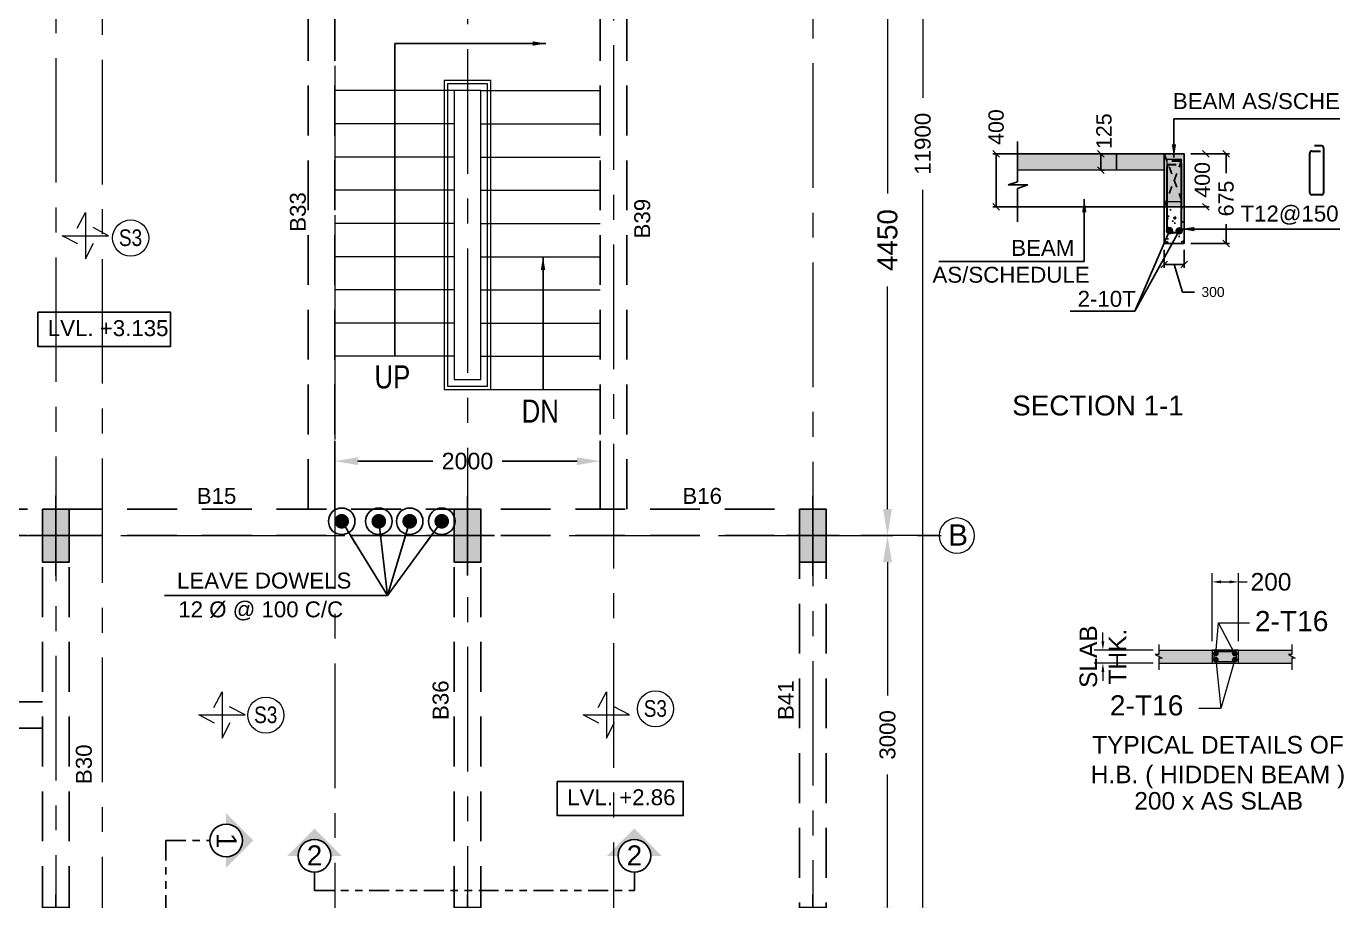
# Model space of a CAD drawing. Header units: metres. Extents: x 1689 to 2066, y 219 to 408.
# Drawn here: x 1707.98 to 1727.66, y 334.43 to 347.6 of the extents above; entities that cross this region are included whole.
import ezdxf
from ezdxf.enums import TextEntityAlignment as Align

# ---------------------------------------------------------------- set-up
doc = ezdxf.new("R2010")
doc.units = ezdxf.units.M
doc.header["$LTSCALE"] = 1.5
for name, pattern in [('0BV0-XB11-G0100-AZ001 - D$0${ Tapered Dash }', [10, 4, -1, 1.5, -1, 1.5, -1]), ('CENTER', [2, 1.25, -0.25, 0.25, -0.25]), ('CENTER2', [1.125, 0.75, -0.125, 0.125, -0.125]), ('DASHED2', [0.375, 0.25, -0.125])]:
    doc.linetypes.add(name, pattern=pattern)
for name, color, linetype, lineweight in [('A-STAIR', 161, 'Continuous', 13), ('A-SYMBOL', 252, 'Continuous', 5), ('BEAM - STR', 150, 'DASHED2', 25), ('COL', 4, 'Continuous', 25), ('DIM - GRID - STR', 140, 'Continuous', 15), ('GRID - BEAM - STR', 250, 'CENTER', 18), ('GRID - COLUMN - STR', 250, 'CENTER', 18), ('LINE - SECTION - STR', 4, 'Continuous', 18), ('RF', 90, 'Continuous', 30), ('SECTION -  LINE - STR', 3, 'Continuous', 20), ('SLAB PROJ.', 131, 'Continuous', 9), ('SLAB PROJECTION', 157, 'Continuous', 18)]:
    doc.layers.add(name, color=color, linetype=linetype, lineweight=lineweight)
for name, color, linetype in [('A-Text', 7, 'Continuous'), ('beam', 52, 'Continuous'), ('COLUMN', 70, 'Continuous'), ('DIM', 7, 'Continuous'), ('TEXT BEAM STR', 60, 'Continuous'), ('TXT', 7, 'Continuous')]:
    doc.layers.add(name, color=color, linetype=linetype)
doc.styles.add('ARIAL NARROW', font='ARIALN.TTF')
doc.styles.add('DIM', font='arial.ttf', dxfattribs={"width": 0.8, "height": 0.2})
doc.styles.add('PRADEEP - STR', font='swissel.ttf')
doc.styles.add('SC-BBS1', font='SansSerif')
doc.styles.get("Standard").update_dxf_attribs({"font": 'arial.ttf', "height": 0.2})
doc.dimstyles.new('GRID DIM', dxfattribs={"dimtxt": 0.35, "dimasz": 0.1, "dimexe": 0.1, "dimexo": 0.1, "dimgap": 0.09, "dimtad": 0, "dimdec": 0, "dimlfac": 1000, "dimzin": 0, "dimdsep": 46, "dimtxsty": 'Standard', "dimblk": 'OBLIQUE', "dimcen": 0.09, "dimclrd": 73, "dimclre": 73, "dimclrt": 1, "dimadec": 0, "dimazin": 0, "dimtfac": 1, "dimtdec": 0, "dimtofl": 0, "dimtmove": 1, "dimatfit": 3, "dimfxl": 1.25, "dimtolj": 1, "dimtzin": 0, "dimlwd": -1, "dimlwe": -1, "dimarcsym": 0})
doc.dimstyles.new('ISO-25', dxfattribs={"dimtxt": 0.2, "dimasz": 0.2, "dimexe": 0.2, "dimexo": 0.2, "dimgap": 0.1, "dimtad": 1, "dimdec": 3, "dimdsep": 46, "dimtxsty": 'Standard', "dimblk": 'OBLIQUE', "dimcen": 0.2, "dimclrt": 256, "dimadec": 0, "dimazin": 0, "dimtfac": 1, "dimtdec": 3, "dimtmove": 0, "dimatfit": 3, "dimfxl": 1, "dimarcsym": 0})
doc.dimstyles.new('XYZ', dxfattribs={"dimtxt": 0.3, "dimasz": 0.2, "dimexe": 0.09, "dimexo": 0.0625, "dimgap": 0.09, "dimtad": 0, "dimdec": 0, "dimlfac": 1000, "dimzin": 0, "dimdsep": 46, "dimtxsty": 'Standard', "dimblk": 'OBLIQUE', "dimcen": 0.09, "dimclrd": 125, "dimclre": 125, "dimadec": 0, "dimazin": 0, "dimtfac": 1, "dimtdec": 0, "dimtofl": 0, "dimtmove": 0, "dimatfit": 3, "dimfxl": 1, "dimtolj": 1, "dimtzin": 0, "dimlwd": 13, "dimlwe": 13, "dimarcsym": 0})

# ---------------------------------------------------------------- blocks, each defined once
blk = doc.blocks.new('DCDCVDCVZXCXZV')
at = {"layer": 'SECTION -  LINE - STR', "color": 2, "const_width": 0.0303, "flags": 128}
blk.add_lwpolyline([(-0.017, 0, 1), (0.017, 0, 1)], format="xyb", close=True, dxfattribs=at)
at = {"layer": 'SECTION -  LINE - STR', "color": 2}
blk.add_circle((0, 0), 0.0335, dxfattribs=at)
blk = doc.blocks.new('*D482')
at = {"layer": 'Defpoints', "color": 0, "transparency": 16777216}
for p in [(-1.366, 0.407), (-0.692, 0.407), (-0.692, 0.257)]:
    blk.add_point(p, dxfattribs=at)
at = {"layer": 'SECTION -  LINE - STR', "color": 2, "lineweight": 13, "transparency": 16777216}
for p, q in [((-1.366, 0.507), (-1.366, 0.607)), ((-1.366, 0.157), (-1.366, 0.057))]:
    blk.add_line(p, q, dxfattribs=at)
at = {"layer": 'SECTION -  LINE - STR', "color": 1, "lineweight": 13, "transparency": 16777216}
for p, q in [((-0.792, 0.407), (-1.466, 0.407)), ((-0.792, 0.257), (-1.466, 0.257))]:
    blk.add_line(p, q, dxfattribs=at)
at = {"layer": 'SECTION -  LINE - STR', "color": 2, "transparency": 16777216}
for points in [[(-1.383, 0.507), (-1.35, 0.507), (-1.366, 0.407)], [(-1.383, 0.157), (-1.35, 0.157), (-1.366, 0.257)]]:
    blk.add_solid(points, dxfattribs=at)
at = {"layer": 'SECTION -  LINE - STR', "color": 3, "transparency": 16777216, "insert": (-1.366, 0.332), "char_height": 0.2, "width": 0.68704, "attachment_point": 5, "rotation": 90}
blk.add_mtext('\\A1;SLAB \\PTHK.', dxfattribs=at)
blk = doc.blocks.new('_Oblique')
at = {"color": 0, "linetype": 'ByBlock', "lineweight": -2}
blk.add_line((-0.5, -0.5), (0.5, 0.5), dxfattribs=at)
blk = doc.blocks.new('*D483')
at = {"layer": 'Defpoints', "color": 0, "transparency": 16777216}
for p in [(0.18, 1.184), (-0.12, 0.407), (0.18, 0.407)]:
    blk.add_point(p, dxfattribs=at)
at = {"layer": 'SECTION -  LINE - STR', "color": 1, "lineweight": 13, "transparency": 16777216}
for p, q in [((-0.12, 0.507), (-0.12, 1.284)), ((0.18, 0.507), (0.18, 1.284))]:
    blk.add_line(p, q, dxfattribs=at)
at = {"layer": 'SECTION -  LINE - STR', "color": 2, "lineweight": 13, "transparency": 16777216}
for p, q in [((-0.02, 1.184), (0.08, 1.184)), ((0.18, 1.184), (0.28, 1.184))]:
    blk.add_line(p, q, dxfattribs=at)
at = {"layer": 'SECTION -  LINE - STR', "color": 2, "transparency": 16777216}
for points in [[(-0.02, 1.201), (-0.02, 1.168), (-0.12, 1.184)], [(0.08, 1.201), (0.08, 1.168), (0.18, 1.184)]]:
    blk.add_solid(points, dxfattribs=at)
at = {"layer": 'SECTION -  LINE - STR', "color": 3, "transparency": 16777216, "insert": (0.552, 1.184), "char_height": 0.2, "attachment_point": 5}
blk.add_mtext('\\A1;200', dxfattribs=at)
blk = doc.blocks.new('0.2X0.4')
at = {"layer": 'COLUMN'}
h = blk.add_hatch(dxfattribs=at)
h.set_pattern_fill('ANGLE', color=256)
h.set_pattern_definition([(0, (-1673.224, -421.962), (0, 6.985), [5.08, -1.905]), (90, (-1673.224, -421.962), (-6.985, 4e-16), [5.08, -1.905])])
h.paths.add_polyline_path([(-0.1, 0.2), (0.1, 0.2), (0.1, -0.2), (-0.1, -0.2)])
h = blk.add_hatch(color=256, dxfattribs=at)
h.dxf.hatch_style = 1
h.paths.add_polyline_path([(-0.1, 0.2), (0.1, 0.2), (0.1, -0.2), (-0.1, -0.2)])
for p, q in [((0, -0.3), (0, 0.3)), ((0.2, 0), (-0.2, 0))]:
    blk.add_line(p, q, dxfattribs=at)
blk.add_lwpolyline([(-0.1, 0.2), (0.1, 0.2), (0.1, -0.2), (-0.1, -0.2)], close=True, dxfattribs=at)
blk = doc.blocks.new('*D112')
at = {"layer": 'Defpoints', "color": 0, "transparency": 16777216}
for p in [(9.1825, 12.0999), (9.6131, 0.2), (9.8787, 0.2)]:
    blk.add_point(p, dxfattribs=at)
at = {"layer": 'DIM - GRID - STR', "color": 1, "linetype": 'ByBlock', "lineweight": -2, "transparency": 16777216}
for p, q in [((9.2825, 12.0999), (10.0787, 12.0999)), ((9.7131, 0.2), (10.0787, 0.2))]:
    blk.add_line(p, q, dxfattribs=at)
at = {"layer": 'DIM - GRID - STR', "color": 2, "linetype": 'ByBlock', "lineweight": -2, "transparency": 16777216}
for p, q in [((9.8787, 11.8999), (9.8787, 6.4963)), ((9.8787, 0.4), (9.8787, 5.8036))]:
    blk.add_line(p, q, dxfattribs=at)
at = {"layer": 'DIM - GRID - STR', "color": 2, "transparency": 16777216}
for points in [[(9.8454, 11.8999), (9.912, 11.8999), (9.8787, 12.0999)], [(9.8454, 0.4), (9.912, 0.4), (9.8787, 0.2)]]:
    blk.add_solid(points, dxfattribs=at)
at = {"layer": 'DIM - GRID - STR', "color": 3, "transparency": 16777216, "insert": (9.8787, 6.1499), "char_height": 0.12, "attachment_point": 5, "rotation": 90, "style": 'PRADEEP - STR'}
blk.add_mtext('\\A1;11900', dxfattribs=at)
blk = doc.blocks.new('*D120')
at = {"layer": 'Defpoints', "color": 0, "transparency": 16777216}
for p in [(9.9162, 7.6499), (9.6131, 3.2), (10.0168, 3.2)]:
    blk.add_point(p, dxfattribs=at)
at = {"layer": 'DIM - GRID - STR', "color": 1, "linetype": 'ByBlock', "lineweight": -2, "transparency": 16777216}
for p, q in [((9.8162, 7.6499), (9.4131, 7.6499)), ((9.9168, 3.2), (9.4131, 3.2))]:
    blk.add_line(p, q, dxfattribs=at)
at = {"layer": 'DIM - GRID - STR', "color": 2, "linetype": 'ByBlock', "lineweight": -2, "transparency": 16777216}
for p, q in [((9.6131, 7.4499), (9.6131, 5.7747)), ((9.6131, 3.4), (9.6131, 5.0752))]:
    blk.add_line(p, q, dxfattribs=at)
at = {"layer": 'DIM - GRID - STR', "color": 2, "transparency": 16777216}
for points in [[(9.5798, 7.4499), (9.6464, 7.4499), (9.6131, 7.6499)], [(9.5798, 3.4), (9.6464, 3.4), (9.6131, 3.2)]]:
    blk.add_solid(points, dxfattribs=at)
at = {"layer": 'DIM - GRID - STR', "color": 3, "transparency": 16777216, "insert": (9.6131, 5.4249), "char_height": 0.15, "attachment_point": 5, "rotation": 90, "style": 'PRADEEP - STR'}
blk.add_mtext('\\A1;4450', dxfattribs=at)
blk = doc.blocks.new('*D121')
at = {"layer": 'Defpoints', "color": 0, "transparency": 16777216}
for p in [(10.0168, 3.2), (9.5678, 0.1999), (9.6131, 0.1999)]:
    blk.add_point(p, dxfattribs=at)
at = {"layer": 'DIM - GRID - STR', "color": 1, "linetype": 'ByBlock', "lineweight": -2, "transparency": 16777216}
for p, q in [((9.9168, 3.2), (9.4131, 3.2)), ((9.6678, 0.1999), (9.8131, 0.1999))]:
    blk.add_line(p, q, dxfattribs=at)
at = {"layer": 'DIM - GRID - STR', "color": 2, "linetype": 'ByBlock', "lineweight": -2, "transparency": 16777216}
for p, q in [((9.6131, 3), (9.6131, 1.997)), ((9.6131, 0.3999), (9.6131, 1.4029))]:
    blk.add_line(p, q, dxfattribs=at)
at = {"layer": 'DIM - GRID - STR', "color": 2, "transparency": 16777216}
for points in [[(9.5798, 3), (9.6464, 3), (9.6131, 3.2)], [(9.5798, 0.3999), (9.6464, 0.3999), (9.6131, 0.1999)]]:
    blk.add_solid(points, dxfattribs=at)
at = {"layer": 'DIM - GRID - STR', "color": 3, "transparency": 16777216, "insert": (9.6131, 1.6999), "char_height": 0.12, "attachment_point": 5, "rotation": 90, "style": 'PRADEEP - STR'}
blk.add_mtext('\\A1;3000', dxfattribs=at)
blk = doc.blocks.new('GRID NOS')
at = {"layer": 'GRID - BEAM - STR', "color": 3, "linetype": 'Continuous', "lineweight": 15}
blk.add_line((0, -0.205), (0, 0.17), dxfattribs=at)
blk.add_circle((0, -0.682), 0.477, dxfattribs=at)
blk = doc.blocks.new('A$C398C1E18')
at = {"layer": 'BEAM - STR'}
for p, q in [((5.25, -7.55), (5.25, -3.3001)), ((5.45, -7.55), (5.45, -3.3001)), ((7.45, -7.55), (7.45, -3.3)), ((7.65, -7.55), (7.65, -3.3)), ((-0.05, -7.55), (8.95, -7.55)), ((3.25, -12.2999), (3.25, -7.55)), ((3.45, -12.2999), (3.45, -7.55)), ((6.35, -12.2999), (6.35, -7.55)), ((6.55, -12.2999), (6.55, -7.55)), ((-0.05, -7.75), (8.95, -7.75)), ((8.95, -7.7), (8.95, -12.1499)), ((9.15, -7.7), (9.15, -12.1499)), ((0.2, -8.9999), (3.25, -8.9999)), ((0.2, -9.1999), (3.25, -9.1999))]:
    blk.add_line(p, q, dxfattribs=at)
blk = doc.blocks.new('SLAB1')
at = {"layer": 'SLAB PROJ.', "color": 2}
for p, q in [((-82902.1, 170563.2), (-82902.1, 170885.9)), ((-82902.1, 170885.9), (-82845.1, 170777.6)), ((-82959.1, 170671.5), (-82902.1, 170563.2))]:
    blk.add_line(p, q, dxfattribs=at)
blk = doc.blocks.new('*D165')
at = {"layer": 'Defpoints', "color": 0, "transparency": 16777216}
for p in [(1712.624, 341.452), (1716.624, 341.452), (1716.624, 341.046)]:
    blk.add_point(p, dxfattribs=at)
at = {"layer": 'DIM - GRID - STR', "color": 1, "linetype": 'ByBlock', "lineweight": -2, "transparency": 16777216}
for p, q in [((1712.624, 341.352), (1712.624, 340.846)), ((1716.624, 341.352), (1716.624, 340.846))]:
    blk.add_line(p, q, dxfattribs=at)
at = {"layer": 'DIM - GRID - STR', "color": 2, "linetype": 'ByBlock', "lineweight": -2, "transparency": 16777216}
for p, q in [((1712.974, 341.046), (1714.103, 341.046)), ((1716.274, 341.046), (1715.146, 341.046))]:
    blk.add_line(p, q, dxfattribs=at)
at = {"layer": 'DIM - GRID - STR', "color": 2, "transparency": 16777216}
for points in [[(1712.974, 341.104), (1712.974, 340.987), (1712.624, 341.046)], [(1716.274, 341.104), (1716.274, 340.987), (1716.624, 341.046)]]:
    blk.add_solid(points, dxfattribs=at)
at = {"layer": 'DIM - GRID - STR', "color": 3, "transparency": 16777216, "insert": (1714.624, 341.046), "char_height": 0.25, "attachment_point": 5, "style": 'PRADEEP - STR'}
blk.add_mtext('\\A1;2000', dxfattribs=at)
blk = doc.blocks.new('*D180')
at = {"layer": 'Defpoints', "color": 0, "transparency": 16777216}
for p in [(1725.417, 345.675), (1725.417, 344.325), (1726.05, 344.325)]:
    blk.add_point(p, dxfattribs=at)
at = {"layer": 'DIM - GRID - STR', "color": 1, "linetype": 'ByBlock', "lineweight": -2, "transparency": 16777216}
for p, q in [((1725.517, 345.675), (1726.1, 345.675)), ((1725.517, 344.325), (1726.1, 344.325))]:
    blk.add_line(p, q, dxfattribs=at)
at = {"layer": 'DIM - GRID - STR', "color": 2, "linetype": 'ByBlock', "lineweight": -2, "transparency": 16777216}
for p, q in [((1726.05, 345.675), (1726.05, 345.383)), ((1726.05, 344.325), (1726.05, 344.616))]:
    blk.add_line(p, q, dxfattribs=at)
at = {"layer": 'DIM - GRID - STR', "color": 2, "lineweight": -2, "transparency": 16777216, "xscale": 0.1, "yscale": 0.1, "zscale": 0.1}
for p, rotation in [((1726.05, 345.675), 90), ((1726.05, 344.325), 270)]:
    blk.add_blockref('_Oblique', p, dxfattribs=dict(at, rotation=rotation))
at = {"layer": 'DIM - GRID - STR', "color": 3, "transparency": 16777216, "insert": (1726.05, 345), "char_height": 0.23, "attachment_point": 5, "rotation": 90, "style": 'PRADEEP - STR'}
blk.add_mtext('\\A1;675', dxfattribs=at)
blk = doc.blocks.new('*D181')
at = {"layer": 'Defpoints', "color": 0, "transparency": 16777216}
for p in [(1725.117, 344.325), (1725.417, 344.325), (1725.117, 344.007)]:
    blk.add_point(p, dxfattribs=at)
at = {"layer": 'DIM - GRID - STR', "color": 1, "linetype": 'ByBlock', "lineweight": -2, "transparency": 16777216}
for p, q in [((1725.117, 344.225), (1725.117, 343.957)), ((1725.417, 344.225), (1725.417, 343.957))]:
    blk.add_line(p, q, dxfattribs=at)
at = {"layer": 'DIM - GRID - STR', "color": 2, "linetype": 'ByBlock', "lineweight": -2, "transparency": 16777216}
for p, q in [((1725.417, 344.007), (1725.117, 344.007)), ((1725.267, 344.007), (1725.392, 343.592)), ((1725.392, 343.592), (1725.572, 343.592))]:
    blk.add_line(p, q, dxfattribs=at)
at = {"layer": 'DIM - GRID - STR', "color": 2, "lineweight": -2, "transparency": 16777216, "xscale": 0.1, "yscale": 0.1, "zscale": 0.1, "rotation": 180}
blk.add_blockref('_Oblique', (1725.117, 344.007), dxfattribs=at)
at = {"layer": 'DIM - GRID - STR', "color": 2, "lineweight": -2, "transparency": 16777216, "xscale": 0.1, "yscale": 0.1, "zscale": 0.1}
blk.add_blockref('_Oblique', (1725.417, 344.007), dxfattribs=at)
at = {"layer": 'DIM - GRID - STR', "color": 3, "transparency": 16777216, "insert": (1725.853, 343.592), "char_height": 0.15, "attachment_point": 5, "style": 'PRADEEP - STR'}
blk.add_mtext('\\A1;300', dxfattribs=at)
blk = doc.blocks.new('*D182')
at = {"layer": 'Defpoints', "color": 0, "transparency": 16777216}
for p in [(1725.417, 345.675), (1725.747, 345.675), (1725.117, 344.875)]:
    blk.add_point(p, dxfattribs=at)
at = {"layer": 'DIM - GRID - STR', "color": 1, "linetype": 'ByBlock', "lineweight": -2, "transparency": 16777216}
for p, q in [((1725.517, 345.675), (1725.797, 345.675)), ((1725.217, 344.875), (1725.797, 344.875))]:
    blk.add_line(p, q, dxfattribs=at)
at = {"layer": 'DIM - GRID - STR', "color": 2, "linetype": 'ByBlock', "lineweight": -2, "transparency": 16777216}
for p, q in [((1725.747, 345.675), (1725.747, 345.666)), ((1725.747, 344.875), (1725.747, 344.896))]:
    blk.add_line(p, q, dxfattribs=at)
at = {"layer": 'DIM - GRID - STR', "color": 2, "lineweight": -2, "transparency": 16777216, "xscale": 0.1, "yscale": 0.1, "zscale": 0.1}
for p, rotation in [((1725.747, 345.675), 90), ((1725.747, 344.875), 270)]:
    blk.add_blockref('_Oblique', p, dxfattribs=dict(at, rotation=rotation))
at = {"layer": 'DIM - GRID - STR', "color": 3, "transparency": 16777216, "insert": (1725.693, 345.281), "char_height": 0.23, "attachment_point": 5, "rotation": 90, "style": 'PRADEEP - STR'}
blk.add_mtext('\\A1;400', dxfattribs=at)
blk = doc.blocks.new('*D176')
at = {"layer": 'Defpoints', "color": 0, "transparency": 16777216}
for p in [(1722.587, 345.675), (1723.187, 345.675), (1723.045, 344.875)]:
    blk.add_point(p, dxfattribs=at)
at = {"layer": 'DIM - GRID - STR', "color": 1, "linetype": 'ByBlock', "lineweight": -2, "transparency": 16777216}
for p, q in [((1723.087, 345.675), (1722.537, 345.675)), ((1722.945, 344.875), (1722.537, 344.875))]:
    blk.add_line(p, q, dxfattribs=at)
at = {"layer": 'DIM - GRID - STR', "color": 2, "linetype": 'ByBlock', "lineweight": -2, "transparency": 16777216}
blk.add_line((1722.587, 344.875), (1722.587, 345.675), dxfattribs=at)
at = {"layer": 'DIM - GRID - STR', "color": 2, "lineweight": -2, "transparency": 16777216, "xscale": 0.1, "yscale": 0.1, "zscale": 0.1}
for p, rotation in [((1722.587, 345.675), 90), ((1722.587, 344.875), 270)]:
    blk.add_blockref('_Oblique', p, dxfattribs=dict(at, rotation=rotation))
at = {"layer": 'DIM - GRID - STR', "color": 3, "transparency": 16777216, "insert": (1722.587, 346.076), "char_height": 0.23, "attachment_point": 5, "rotation": 90, "style": 'PRADEEP - STR'}
blk.add_mtext('\\A1;400', dxfattribs=at)
blk = doc.blocks.new('*D177')
at = {"layer": 'Defpoints', "color": 0, "transparency": 16777216}
for p in [(1724.094, 345.675), (1724.163, 345.675), (1724.094, 345.425)]:
    blk.add_point(p, dxfattribs=at)
at = {"layer": 'DIM - GRID - STR', "color": 2, "linetype": 'ByBlock', "lineweight": -2, "transparency": 16777216}
blk.add_line((1724.163, 345.425), (1724.163, 345.675), dxfattribs=at)
at = {"layer": 'DIM - GRID - STR', "color": 1, "linetype": 'ByBlock', "lineweight": -2, "transparency": 16777216}
for p, q in [((1724.194, 345.675), (1724.213, 345.675)), ((1724.194, 345.425), (1724.213, 345.425))]:
    blk.add_line(p, q, dxfattribs=at)
at = {"layer": 'DIM - GRID - STR', "color": 2, "lineweight": -2, "transparency": 16777216, "xscale": 0.1, "yscale": 0.1, "zscale": 0.1}
for p, rotation in [((1724.163, 345.675), 90), ((1724.163, 345.425), 270)]:
    blk.add_blockref('_Oblique', p, dxfattribs=dict(at, rotation=rotation))
at = {"layer": 'DIM - GRID - STR', "color": 3, "transparency": 16777216, "insert": (1724.211, 346.014), "char_height": 0.23, "attachment_point": 5, "rotation": 90, "style": 'PRADEEP - STR'}
blk.add_mtext('\\A1;125', dxfattribs=at)
blk = doc.blocks.new('H.B. ( HIDDEN BEAM )')
at = {"layer": 'SECTION -  LINE - STR'}
h = blk.add_hatch(color=48, dxfattribs=at)
h.dxf.hatch_style = 1
h.paths.add_polyline_path([(-0.7296, 0.4066), (-0.7296, 0.3561), (-0.7688, 0.3561), (-0.6904, 0.3148), (-0.7296, 0.3148), (-0.7296, 0.2566), (0.7892, 0.2566), (0.7892, 0.3148), (0.8284, 0.3148), (0.75, 0.3561), (0.7892, 0.3561), (0.7892, 0.4066)])
at = {"layer": 'SECTION -  LINE - STR', "color": 3}
for p, q in [((-0.7296, 0.4066), (0.7892, 0.4066)), ((-0.7296, 0.2566), (0.7892, 0.2566))]:
    blk.add_line(p, q, dxfattribs=at)
at = {"layer": 'SECTION -  LINE - STR', "color": 3, "flags": 128}
for points in [[(-0.7296, 0.4705), (-0.7296, 0.3561), (-0.7688, 0.3561), (-0.6904, 0.3148), (-0.7296, 0.3148), (-0.7296, 0.1831)], [(0.7892, 0.4705), (0.7892, 0.3561), (0.75, 0.3561), (0.8284, 0.3148), (0.7892, 0.3148), (0.7892, 0.1831)]]:
    blk.add_lwpolyline(points, dxfattribs=at)
at = {"layer": 'SECTION -  LINE - STR', "color": 3}
blk.add_lwpolyline([(-0.1202, 0.2566), (0.1798, 0.2566), (0.1798, 0.4066), (-0.1202, 0.4066)], close=True, dxfattribs=at)
at = {"layer": 'SECTION -  LINE - STR', "color": 6}
blk.add_lwpolyline([(-0.0906, 0.2762), (0.1501, 0.2762, 0.4142136), (0.1601, 0.2862), (0.1601, 0.3769, 0.4142136), (0.1501, 0.3869), (-0.0906, 0.3869, 0.4142136), (-0.1006, 0.3769), (-0.1006, 0.2862, 0.4142136)], format="xyb", close=True, dxfattribs=at)
at = {"layer": 'SECTION -  LINE - STR', "color": 2, "yscale": 0.3919999999999998, "zscale": 0.3919999999999998}
for p, xscale in [((-0.0786, 0.3649), 0.3919999999999998), ((0.1381, 0.3649), -0.3919999999999998)]:
    blk.add_blockref('DCDCVDCVZXCXZV', p, dxfattribs=dict(at, xscale=xscale))
at = {"layer": 'SECTION -  LINE - STR', "color": 2, "yscale": 0.3919999999999998, "zscale": 0.3919999999999998, "rotation": 180}
for p, xscale in [((-0.0786, 0.2982), -0.3919999999999998), ((0.1381, 0.2982), 0.3919999999999998)]:
    blk.add_blockref('DCDCVDCVZXCXZV', p, dxfattribs=dict(at, xscale=xscale))
at = {"layer": 'SECTION -  LINE - STR', "color": 6, "style": 'PRADEEP - STR'}
for p in [(0.368, 0.6223), (-1.2869, -0.3388)]:
    blk.add_text('2-T16', height=0.23, dxfattribs=at).set_placement(p)
at = {"layer": 'SECTION -  LINE - STR', "color": 2, "style": 'PRADEEP - STR'}
for s, p in [('TYPICAL DETAILS OF', (-0.0533, -0.7731)), ('H.B. ( HIDDEN BEAM )', (-0.0533, -1.1117)), ('200 x AS SLAB', (-0.0452, -1.4127))]:
    blk.add_text(s, height=0.2, dxfattribs=at).set_placement(p, align=Align.CENTER)
at = {"layer": 'SECTION -  LINE - STR', "color": 3}
dim = blk.add_linear_dim(base=(0.1798, 1.1842), p1=(-0.1202, 0.4066), p2=(0.1798, 0.4066), text='200', dimstyle='XYZ', override={"dimtxt": 0.15, "dimasz": 0.1, "dimexe": 0.1, "dimexo": 0.1, "dimgap": 0.05, "dimsah": 1, "dimdle": 0.1, "dimclrd": 2, "dimclre": 1, "dimclrt": 3, "dimfxl": 100}, dxfattribs=at)
dim.commit()
dim.dimension.update_dxf_attribs({"geometry": '*D483', "text_midpoint": (0.5521, 1.1842)})
dim = blk.add_linear_dim(base=(-1.3662, 0.4066), p1=(-0.6916, 0.2566), p2=(-0.6916, 0.4066), angle=90, text='SLAB \\PTHK.', dimstyle='XYZ', override={"dimtxt": 0.15, "dimasz": 0.1, "dimexe": 0.1, "dimexo": 0.1, "dimgap": 0.05, "dimsah": 1, "dimdle": 0.1, "dimclrd": 2, "dimclre": 1, "dimclrt": 3, "dimfxl": 100}, dxfattribs=at)
dim.commit()
dim.dimension.update_dxf_attribs({"geometry": '*D482', "text_midpoint": (-1.3662, 0.3316), "dimtype": 128})
at = {"layer": 'SECTION -  LINE - STR', "color": 2}
for points in [[(-0.0786, 0.3649), (-0.0458, 0.719), (0.3059, 0.719)], [(0.1381, 0.3649), (-0.0458, 0.719), (0.3059, 0.719)], [(0.1381, 0.2982), (-0.0206, -0.2584), (-0.2701, -0.2584)], [(-0.0786, 0.2982), (-0.0206, -0.2584), (-0.2701, -0.2584)]]:
    blk.add_leader(points, dimstyle='XYZ', override={"dimasz": 0.05, "dimclrd": 2, "dimldrblk": 'Origin2', "dimlwd": 9}, dxfattribs=at)
blk = doc.blocks.new('ffff')
at = {"layer": 'GRID - COLUMN - STR', "ltscale": 0.5}
for p, q in [((3.35, 12.7947), (3.35, -0.4273)), ((6.45, 12.8623), (6.45, -0.4273)), ((7.55, 12.891), (7.55, -0.4273)), ((3.7, 12.782), (3.7, -0.4273)), ((5.45, 12.7372), (5.45, -0.4273)), ((9.05, 12.7561), (9.05, -0.4273)), ((-0.2852, 3.2), (10.0168, 3.2))]:
    blk.add_line(p, q, dxfattribs=at)
at = {"layer": 'COL'}
for p in [(3.35, 3.2), (6.45, 3.2), (9.05, 3.2), (3.35, 0.2), (6.45, 0.2), (9.05, 0.2)]:
    blk.add_blockref('0.2X0.4', p, dxfattribs=at)
at = {"layer": 'GRID - BEAM - STR', "color": 1, "linetype": 'Continuous', "lineweight": 15, "xscale": -0.2787555555555563, "yscale": 0.2787555555555563, "zscale": 0.2787555555555558, "rotation": 90}
blk.add_blockref('GRID NOS', (9.9453, 3.2), dxfattribs=at)
at = {"layer": 'GRID - BEAM - STR', "color": 4, "linetype": 'Continuous', "lineweight": 15, "style": 'PRADEEP - STR'}
blk.add_text('B', height=0.16, rotation=360, dxfattribs=at).set_placement((10.1449, 3.1253), align=Align.CENTER)
at = {"layer": 'DIM - GRID - STR', "color": 3}
for base, p1, p2, override, picture, middle in [((9.8787, 0.2), (9.1825, 12.0999), (9.6131, 0.2), {"dimtxt": 0.12, "dimasz": 0.2, "dimexe": 0.2, "dimtxsty": 'PRADEEP - STR', "dimsah": 1, "dimclrd": 2, "dimclre": 1, "dimclrt": 3, "dimfxl": 100, "dimlwd": 65534, "dimlwe": 65534}, '*D112', (9.8787, 6.1499)), ((9.6131, 3.2), (9.9162, 7.6499), (10.0168, 3.2), {"dimtxt": 0.15, "dimasz": 0.2, "dimexe": 0.2, "dimtxsty": 'PRADEEP - STR', "dimsah": 1, "dimclrd": 2, "dimclre": 1, "dimclrt": 3, "dimfxl": 100, "dimlwd": 65534, "dimlwe": 65534}, '*D120', (9.6131, 5.4249)), ((9.6131, 0.1999), (10.0168, 3.2), (9.5678, 0.1999), {"dimtxt": 0.12, "dimasz": 0.2, "dimexe": 0.2, "dimtxsty": 'PRADEEP - STR', "dimsah": 1, "dimclrd": 2, "dimclre": 1, "dimclrt": 3, "dimfxl": 100, "dimlwd": 65534, "dimlwe": 65534}, '*D121', (9.6131, 1.6999))]:
    dim = blk.add_linear_dim(base=base, p1=p1, p2=p2, angle=90, dimstyle='GRID DIM', override=override, dxfattribs=at)
    dim.commit()
    dim.dimension.update_dxf_attribs({"geometry": picture, "text_midpoint": middle})

msp = doc.modelspace()

# ---------------------------------------------------------------- hatches: boundary and pattern name
at = {"layer": 'COL'}
h = msp.add_hatch(dxfattribs=at)
h.set_pattern_fill('ANGLE')
h.set_pattern_definition([(0, (-210.4495, 33.894), (0, 6.985), [5.08, -1.905]), (90, (-210.4495, 33.894), (-6.985, 4e-16), [5.08, -1.905])])
h.paths.add_polyline_path([(1722.90929, 345.67462), (1725.11712, 345.67462), (1725.11712, 345.42462), (1722.90929, 345.42462)])
edge = h.paths.add_edge_path()
edge.add_line((1722.90929, 345.67462), (1725.41712, 345.67462))
edge.add_line((1722.90929, 345.67462), (1725.11712, 345.67462))
h = msp.add_hatch(dxfattribs=at)
h.set_pattern_fill('AR-CONC', color=2, scale=0.002)
h.set_pattern_definition([(50, (-210.4495, 33.8942), (0.36436934, -0.03187817), [0.0381, -0.4191]), (355, (-210.4495, 33.8942), (-0.07048684, 0.38211369), [0.03048, -0.33528117]), (100.451445, (-210.41914, 33.89154), (0.293882494, 0.350235504), [0.03238002, -0.35618049]), (46.1842, (-210.4495, 33.9958), (0.54215808, -0.08408466), [0.05715, -0.62865]), (96.635558, (-210.40433, 33.9888), (0.47480827, 0.49485225), [0.04857005, -0.53427122]), (351.18415, (-210.4495, 33.9958), (0.47480827, 0.49485225), [0.04571993, -0.50291946]), (21, (-210.3987, 33.9704), (0.303228783, -0.204530396), [0.0381, -0.4191]), (326, (-210.3987, 33.9704), (0.12360406, 0.36837593), [0.03048, -0.33528]), (71.451445, (-210.37344, 33.95335), (0.42683284, 0.16384554), [0.03238002, -0.356179875]), (37.5, (-210.44951, 33.8942), (0.0061772065, 0.169110078), [0, -0.331216, 0, -0.34036, 0, -0.33655]), (7.5, (-210.4495, 33.8942), (0.133639325, 0.20036115), [0, -0.194056, 0, -0.323596, 0, -0.12827]), (327.5, (-210.56279, 33.8942), (0.27118119, -0.011457488), [0, -0.127, 0, -0.39624, 0, -0.52578]), (317.5, (-210.6136, 33.8942), (0.296258363, 0.050852982), [0, -0.1651, 0, -0.263144, 0, -0.37338])])
h.paths.add_polyline_path([(1725.11712, 344.87462), (1725.41712, 344.87462), (1725.41712, 344.32462), (1725.11712, 344.32462)])
at = {"layer": 'LINE - SECTION - STR', "lineweight": 25}
for points in [[(1711.39909, 335.33462), (1710.98924, 335.74447), (1710.98924, 335.58071, -1), (1710.98924, 335.08853), (1710.98924, 334.92477)], [(1712.3188, 335.51397), (1711.90894, 335.10411), (1712.07271, 335.10411, -1), (1712.56488, 335.10411), (1712.72865, 335.10411)], [(1717.13765, 335.51397), (1716.7278, 335.10411), (1716.89157, 335.10411, -1), (1717.38374, 335.10411), (1717.54751, 335.10411)]]:
    msp.add_hatch(color=7, dxfattribs=at).paths.add_polyline_path(points)
at = {"layer": 'SECTION -  LINE - STR'}
h = msp.add_hatch(color=48, dxfattribs=at)
h.dxf.hatch_style = 1
h.paths.add_polyline_path([(1722.90929, 345.67462), (1725.11712, 345.67462), (1725.11712, 345.42462), (1722.90929, 345.42462)])
h = msp.add_hatch(color=48, dxfattribs=at)
h.dxf.hatch_style = 1
h.paths.add_polyline_path([(1725.11712, 345.67462), (1725.41712, 345.67462), (1725.41712, 344.87462), (1725.11712, 344.87462)])

# ---------------------------------------------------------------- linework, layer by layer
at = {"layer": 'A-STAIR'}
for p, q in [((1714.42461, 346.62439), (1712.62461, 346.62439)), ((1714.82461, 346.62439), (1716.62461, 346.62439)), ((1714.42461, 346.12439), (1712.62461, 346.12439)), ((1714.82461, 346.12439), (1716.62461, 346.12439)), ((1714.42461, 345.62439), (1712.62461, 345.62439)), ((1714.82461, 345.62439), (1716.62461, 345.62439)), ((1714.42461, 345.12439), (1712.62461, 345.12439)), ((1714.82461, 345.12439), (1716.62461, 345.12439)), ((1714.42461, 344.62439), (1712.62461, 344.62439)), ((1714.82461, 344.62439), (1716.62461, 344.62439)), ((1714.42461, 344.12439), (1712.62461, 344.12439)), ((1714.82461, 344.12439), (1716.62461, 344.12439)), ((1714.42461, 343.62439), (1712.62461, 343.62439)), ((1714.82461, 343.62439), (1716.62461, 343.62439)), ((1714.42461, 343.12439), (1712.62461, 343.12439)), ((1714.82461, 343.12439), (1716.62461, 343.12439)), ((1714.42461, 342.62439), (1712.62461, 342.62439)), ((1714.82461, 342.62439), (1716.62461, 342.62439)), ((1714.82461, 342.12476), (1716.62461, 342.12476))]:
    msp.add_line(p, q, dxfattribs=at)
for points in [[(1714.27461, 342.12476), (1714.97461, 342.12476), (1714.97461, 346.77439), (1714.27461, 346.77439)], [(1714.32461, 342.17476), (1714.92461, 342.17476), (1714.92461, 346.72439), (1714.32461, 346.72439)], [(1714.42461, 342.27476), (1714.82461, 342.27476), (1714.82461, 346.62439), (1714.42461, 346.62439)]]:
    msp.add_lwpolyline(points, close=True, dxfattribs=at)
at = {"layer": 'beam', "linetype": 'DASHED2', "ltscale": 0.3}
for p, q in [((1725.11712, 345.67462), (1725.41712, 344.87462)), ((1725.11712, 344.87462), (1725.41712, 345.67462))]:
    msp.add_line(p, q, dxfattribs=at)
at = {"layer": 'COL'}
for p, q in [((1722.90929, 345.85713), (1722.90929, 345.55135)), ((1722.90929, 345.67462), (1725.41712, 345.67462)), ((1722.90929, 345.67462), (1725.11712, 345.67462)), ((1722.90929, 345.25192), (1722.90929, 345.67462)), ((1725.11712, 345.67462), (1725.11712, 345.37462)), ((1725.41712, 345.67462), (1725.41712, 344.87462)), ((1722.90929, 345.45867), (1722.90929, 345.25192)), ((1722.7674, 345.20814), (1722.90929, 345.25192)), ((1723.0642, 345.20814), (1722.7674, 345.20814)), ((1723.0642, 345.20814), (1722.90929, 345.15009)), ((1722.90929, 345.15009), (1722.90929, 344.64833)), ((1722.90929, 344.87462), (1725.11712, 344.87462)), ((1725.11712, 344.87462), (1725.41712, 344.87462)), ((1725.41712, 344.87462), (1725.11712, 344.87462))]:
    msp.add_line(p, q, dxfattribs=at)
at = {"layer": 'COL', "color": 240, "linetype": '0BV0-XB11-G0100-AZ001 - D$0${ Tapered Dash }', "ltscale": 0.05, "true_color": 0xed1f24}
for p, q in [((1710.08075, 335.33462), (1710.08075, 330.51576)), ((1717.13765, 334.85803), (1717.13765, 334.58403)), ((1712.3188, 334.58403), (1717.13765, 334.58403))]:
    msp.add_line(p, q, dxfattribs=at)
at = {"layer": 'COL'}
for points in [[(1725.11712, 345.67462), (1725.41712, 345.67462), (1725.41712, 344.32462), (1725.11712, 344.32462)], [(1725.11712, 344.87462), (1725.41712, 344.87462), (1725.41712, 344.32462), (1725.11712, 344.32462)]]:
    msp.add_lwpolyline(points, close=True, dxfattribs=at)
at = {"layer": 'COL', "elevation": 0}
for points in [[(1708.15375, 343.28836), (1710.15292, 343.28836), (1710.15292, 342.77387), (1708.15375, 342.77387)], [(1715.97652, 336.22558), (1717.87274, 336.22558), (1717.87274, 335.7111), (1715.97652, 335.7111)]]:
    msp.add_lwpolyline(points, close=True, dxfattribs=at)
at = {"layer": 'COL', "color": 240, "linetype": '0BV0-XB11-G0100-AZ001 - D$0${ Tapered Dash }', "ltscale": 0.05, "true_color": 0xed1f24}
for points in [[(1710.08075, 335.33462), (1710.74315, 335.33462)], [(1712.3188, 334.58403), (1712.3188, 334.85803)]]:
    msp.add_lwpolyline(points, dxfattribs=at)
at = {"layer": 'LINE - SECTION - STR', "color": 7, "linetype": 'CENTER2'}
msp.add_line((1717.13765, 334.85803), (1717.13765, 334.58403), dxfattribs=at)
msp.add_line((1717.13765, 334.85803), (1717.13765, 334.58403), dxfattribs=at)
msp.add_line((1717.13765, 334.85803), (1717.13765, 334.58403), dxfattribs=at)
at = {"layer": 'LINE - SECTION - STR', "color": 7, "lineweight": 25}
for centre in [(1710.98924, 335.33462), (1712.3188, 335.10411), (1717.13765, 335.10411)]:
    msp.add_circle(centre, 0.24609, dxfattribs=at)
at = {"layer": 'RF', "color": 6}
for p, q in [((1727.31082, 345.08585), (1727.31082, 345.68472)), ((1727.34082, 345.71472), (1727.47243, 345.71472)), ((1727.48856, 345.792), (1727.37958, 345.792)), ((1727.51856, 345.762), (1727.51856, 345.08585)), ((1725.16456, 344.51238), (1725.16456, 345.48193)), ((1725.19456, 345.51193), (1725.29858, 345.51193)), ((1725.34229, 345.5647), (1725.23331, 345.5647)), ((1725.37229, 345.5347), (1725.37229, 344.51238)), ((1727.48856, 345.05585), (1727.34082, 345.05585)), ((1725.34229, 344.48238), (1725.19456, 344.48238))]:
    msp.add_line(p, q, dxfattribs=at)
at = {"layer": 'RF', "const_width": 0.03343}
for points in [[(1725.21414, 344.51595, -1), (1725.18071, 344.51595, -1)], [(1725.35515, 344.51595, -1), (1725.32171, 344.51595, -1)]]:
    msp.add_lwpolyline(points, format="xyb", close=True, dxfattribs=at)
at = {"layer": 'RF', "linetype": 'Continuous', "lineweight": 30, "const_width": 0.11009, "elevation": 0}
for points in [[(1712.67454, 340.14053, 1), (1712.78463, 340.14053, 1)], [(1713.23339, 340.14053, 1), (1713.34348, 340.14053, 1)], [(1713.69881, 340.14053, 1), (1713.8089, 340.14053, 1)], [(1714.18123, 340.14053, 1), (1714.29132, 340.14053, 1)]]:
    msp.add_lwpolyline(points, format="xyb", close=True, dxfattribs=at)
at = {"layer": 'RF', "color": 6}
for centre, start, end in [((1727.34082, 345.68472), 90, 180), ((1727.48856, 345.762), 0, 90), ((1725.19456, 345.48193), 90, 180), ((1725.34229, 345.5347), 0, 90), ((1727.34082, 345.08585), 180, 270), ((1727.48856, 345.08585), 270, 0), ((1725.19456, 344.51238), 180, 270), ((1725.34229, 344.51238), 270, 0)]:
    msp.add_arc(centre, 0.03, start, end, dxfattribs=at)
at = {"layer": 'SECTION -  LINE - STR'}
for p, q in [((1725.11712, 345.67462), (1725.41712, 345.67462)), ((1725.41712, 345.67462), (1725.41712, 344.87462)), ((1725.11712, 344.87462), (1725.11712, 345.37462)), ((1725.41712, 344.87462), (1725.11712, 344.87462))]:
    msp.add_line(p, q, dxfattribs=at)
msp.add_lwpolyline([(1722.90929, 345.67462), (1725.11712, 345.67462), (1725.11712, 345.42462), (1722.90929, 345.42462)], close=True, dxfattribs=at)
at = {"layer": 'SECTION -  LINE - STR', "color": 48}
msp.add_lwpolyline([(1725.16456, 345.59384), (1725.37229, 345.59384), (1725.37229, 344.94969), (1725.16456, 344.94969)], close=True, dxfattribs=at)
msp.add_arc((1725.34229, 345.5347), 0.03, 0, 90, dxfattribs=at)
at = {"layer": 'SLAB PROJECTION', "color": 22, "linetype": 'ByBlock'}
for centre in [(1709.55102, 344.40531, 0), (1717.45551, 337.31792, 0), (1711.58744, 337.2228, 0)]:
    msp.add_circle(centre, 0.27216, dxfattribs=at)

# ---------------------------------------------------------------- block references
at = {"layer": 'COL', "xscale": 2, "yscale": 2, "zscale": 2}
msp.add_blockref('A$C398C1E18', (1701.72423, 355.42439), dxfattribs=at)
at = {"layer": 'DIM - GRID - STR', "color": 3, "xscale": 2, "yscale": 2, "zscale": 2}
msp.add_blockref('ffff', (1701.72423, 333.52439), dxfattribs=at)
at = {"layer": 'SECTION -  LINE - STR', "linetype": 'Continuous', "xscale": 1.32, "yscale": 1.32, "zscale": 1.32}
msp.add_blockref('H.B. ( HIDDEN BEAM )', (1725.99773, 337.66499), dxfattribs=at)
at = {"layer": 'SLAB PROJECTION', "color": 2, "linetype": 'ByBlock', "lineweight": 30, "xscale": -0.00216, "yscale": 0.00216, "zscale": 0.00216}
for p, rotation in [((1887.93851, 713.2055), 180), ((1340.1049, 523.50901), 270), ((1889.9957, 705.98952), 180), ((1895.78598, 705.98952), 180), ((1342.16208, 516.29302), 270), ((1347.95237, 516.29302), 270)]:
    msp.add_blockref('SLAB1', p, dxfattribs=dict(at, rotation=rotation))

# ---------------------------------------------------------------- texts
at = {"layer": 'A-Text', "char_height": 0.347058, "attachment_point": 1, "style": 'DIM'}
for s, insert, width in [('UP', (1713.2237, 342.48793), 0.67352), ('DN', (1715.44048, 341.97347), 0.7002714)]:
    msp.add_mtext(s, dxfattribs=dict(at, insert=insert, width=width))
at = {"layer": 'BEAM - STR', "color": 4, "style": 'SC-BBS1'}
for s, p in [('BEAM AS/SCHEDULE', (1726.95312, 346.2754)), ('BEAM', (1723.28909, 344.06455)), ('AS/SCHEDULE', (1722.81112, 343.66069)), ('B15', (1710.84496, 340.33101)), ('B16', (1718.15882, 340.33115))]:
    msp.add_text(s, height=0.24, dxfattribs=at).set_placement(p, align=Align.BOTTOM_CENTER)
for s, p in [('B33', (1712.26106, 344.79711)), ('B39', (1717.44759, 344.69711)), ('B36', (1714.41106, 337.44711)), ('B41', (1719.61106, 337.44711)), ('B30', (1709.03765, 336.48273))]:
    msp.add_text(s, height=0.24, rotation=90, dxfattribs=at).set_placement(p, align=Align.BOTTOM_CENTER)
for s, p in [('T12@150 C/C', (1727.34052, 344.77385)), ('2-10T', (1724.25104, 343.48992))]:
    msp.add_text(s, height=0.24, dxfattribs=at).set_placement(p, align=Align.MIDDLE_CENTER)
for s, p in [('LVL. +3.135', (1708.30329, 342.92877, 0)), ('LVL. +2.86', (1716.12607, 335.866, 0))]:
    msp.add_text(s, height=0.24, dxfattribs=at).set_placement(p)
at = {"layer": 'GRID - BEAM - STR', "color": 4, "linetype": 'Continuous', "lineweight": 15, "style": 'PRADEEP - STR'}
msp.add_text('1', height=0.3, rotation=270, dxfattribs=at).set_placement((1710.84617, 335.33316, 0), align=Align.CENTER)
for p in [(1712.32026, 334.96104, 0), (1717.13912, 334.96104, 0)]:
    msp.add_text('2', height=0.3, dxfattribs=at).set_placement(p, align=Align.CENTER)
at = {"layer": 'SECTION -  LINE - STR', "color": 3, "style": 'PRADEEP - STR'}
for s, p in [('LEAVE DOWELS', (1710.24876, 339.12833, 0)), ('12 %%C @ 100 C/C', (1710.26825, 338.69499, 0))]:
    msp.add_text(s, height=0.24, dxfattribs=at).set_placement(p)
at = {"layer": 'SLAB PROJECTION', "color": 2, "style": 'ARIAL NARROW'}
for p in [(1709.54914, 344.41025, 0), (1711.58557, 337.22773, 0), (1717.45364, 337.32285, 0)]:
    msp.add_text('S3', height=0.25, dxfattribs=at).set_placement(p, align=Align.MIDDLE)
at = {"layer": 'TXT', "style": 'DIM'}
msp.add_text('SECTION 1-1', height=0.3, dxfattribs=at).set_placement((1722.82814, 341.7339))

# ---------------------------------------------------------------- dimensions: what is measured, and where the dimension line sits
at = {"layer": 'DIM - GRID - STR', "color": 3}
for base, p1, p2, picture, middle in [((1722.58685, 345.67462), (1723.04488, 344.87462), (1723.18691, 345.67462), '*D176', (1722.58685, 346.0764)), ((1724.16321, 345.67462), (1724.09389, 345.42462), (1724.09389, 345.67462), '*D177', (1724.21067, 346.01382)), ((1725.74743, 345.67462), (1725.11712, 344.87462), (1725.41712, 345.67462), '*D182', (1725.69265, 345.28128))]:
    dim = msp.add_linear_dim(base=base, p1=p1, p2=p2, angle=90, dimstyle='GRID DIM', override={"dimtxt": 0.23, "dimexe": 0.05, "dimlfac": 500, "dimtxsty": 'PRADEEP - STR', "dimblk1": 'Oblique', "dimblk2": 'Oblique', "dimsah": 1, "dimclrd": 2, "dimclre": 1, "dimclrt": 3, "dimfxl": 100, "dimlwd": 65534, "dimlwe": 65534}, dxfattribs=at)
    dim.commit()
    dim.dimension.update_dxf_attribs({"geometry": picture, "text_midpoint": middle, "dimtype": 128})
dim = msp.add_linear_dim(base=(1726.0502, 344.32462), p1=(1725.41712, 345.67462), p2=(1725.41712, 344.32462), angle=90, dimstyle='GRID DIM', override={"dimtxt": 0.23, "dimexe": 0.05, "dimlfac": 500, "dimtxsty": 'PRADEEP - STR', "dimblk1": 'Oblique', "dimblk2": 'Oblique', "dimsah": 1, "dimclrd": 2, "dimclre": 1, "dimclrt": 3, "dimfxl": 100, "dimlwd": 65534, "dimlwe": 65534}, dxfattribs=at)
dim.commit()
dim.dimension.update_dxf_attribs({"geometry": '*D180', "text_midpoint": (1726.0502, 344.99962)})
for base, p1, p2, override, picture, middle in [((1725.11712, 344.00749), (1725.41712, 344.32462), (1725.11712, 344.32462), {"dimtxt": 0.15, "dimasz": 0.1, "dimexe": 0.05, "dimtxsty": 'PRADEEP - STR', "dimblk1": 'Oblique', "dimblk2": 'Oblique', "dimsah": 1, "dimclrd": 2, "dimclre": 1, "dimclrt": 3, "dimfxl": 100, "dimlwd": 65534, "dimlwe": 65534}, '*D181', (1725.6619, 343.59155)), ((1716.62423, 341.04565), (1712.62423, 341.45179), (1716.62423, 341.45179), {"dimtxt": 0.25, "dimasz": 0.35, "dimexe": 0.2, "dimlfac": 500, "dimtxsty": 'PRADEEP - STR', "dimsah": 1, "dimclrd": 2, "dimclre": 1, "dimclrt": 3, "dimfxl": 100, "dimlwd": 65534, "dimlwe": 65534}, '*D165', (1714.62423, 341.04565))]:
    dim = msp.add_linear_dim(base=base, p1=p1, p2=p2, dimstyle='GRID DIM', override=override, dxfattribs=at)
    dim.commit()
    dim.dimension.update_dxf_attribs({"geometry": picture, "text_midpoint": middle})

# ---------------------------------------------------------------- leaders
at = {"layer": 'A-SYMBOL', "color": 0}
for points in [[(1715.80621, 347.33324), (1713.52954, 347.33324), (1713.52954, 342.62439)], [(1715.7622, 344.12439), (1715.7622, 342.12476)]]:
    msp.add_leader(points, dimstyle='ISO-25', override={"dimtad": 0, "dimfxl": 0.1, "dimfxlon": 1}, dxfattribs=at)
at = {"layer": 'COL', "color": 2}
for points, override in [([(1725.19743, 344.51595), (1724.67357, 343.30518), (1723.70067, 343.30518)], {"dimasz": 0.09, "dimgap": 0.1, "dimtad": 0, "dimldrblk": 'Origin', "dimfxl": 100, "dimfxlon": 1}), ([(1725.34229, 344.51238), (1724.67357, 343.30518), (1723.70067, 343.30518)], {"dimasz": 0.09, "dimgap": 0.1, "dimtad": 0, "dimldrblk": 'Origin', "dimfxl": 100, "dimfxlon": 1}), ([(1725.37229, 344.53962), (1728.5515, 344.53962)], {"dimgap": 0.1, "dimtad": 0, "dimfxl": 100, "dimfxlon": 1})]:
    msp.add_leader(points, dimstyle='ISO-25', override=override, dxfattribs=at)
at = {"layer": 'DIM'}
for points in [[(1713.75386, 340.14053, 0), (1713.41874, 339.02469, 0), (1710.06005, 339.02469, 0)], [(1714.23627, 340.14053, 0), (1713.41874, 339.02469, 0), (1710.06005, 339.02469, 0)], [(1713.28843, 340.14053, 0), (1713.41874, 339.02469, 0), (1710.8621, 339.02469, 0)], [(1712.72958, 340.14053, 0), (1713.41874, 339.02469, 0), (1710.8621, 339.02469, 0)]]:
    msp.add_leader(points, dimstyle='GRID DIM', override={"dimtxt": 0.4, "dimasz": 0.4, "dimldrblk": 'DotBlank'}, dxfattribs=at)
at = {"layer": 'TEXT BEAM STR'}
for points in [[(1725.26457, 345.61805), (1725.26457, 346.20089), (1728.42269, 346.20089)], [(1723.91387, 344.98977), (1723.91387, 344.04948), (1721.72481, 344.04948)]]:
    msp.add_leader(points, dimstyle='ISO-25', override={"dimfxl": 1.25, "dimfxlon": 1}, dxfattribs=at)

doc.saveas('drawing.dxf')
